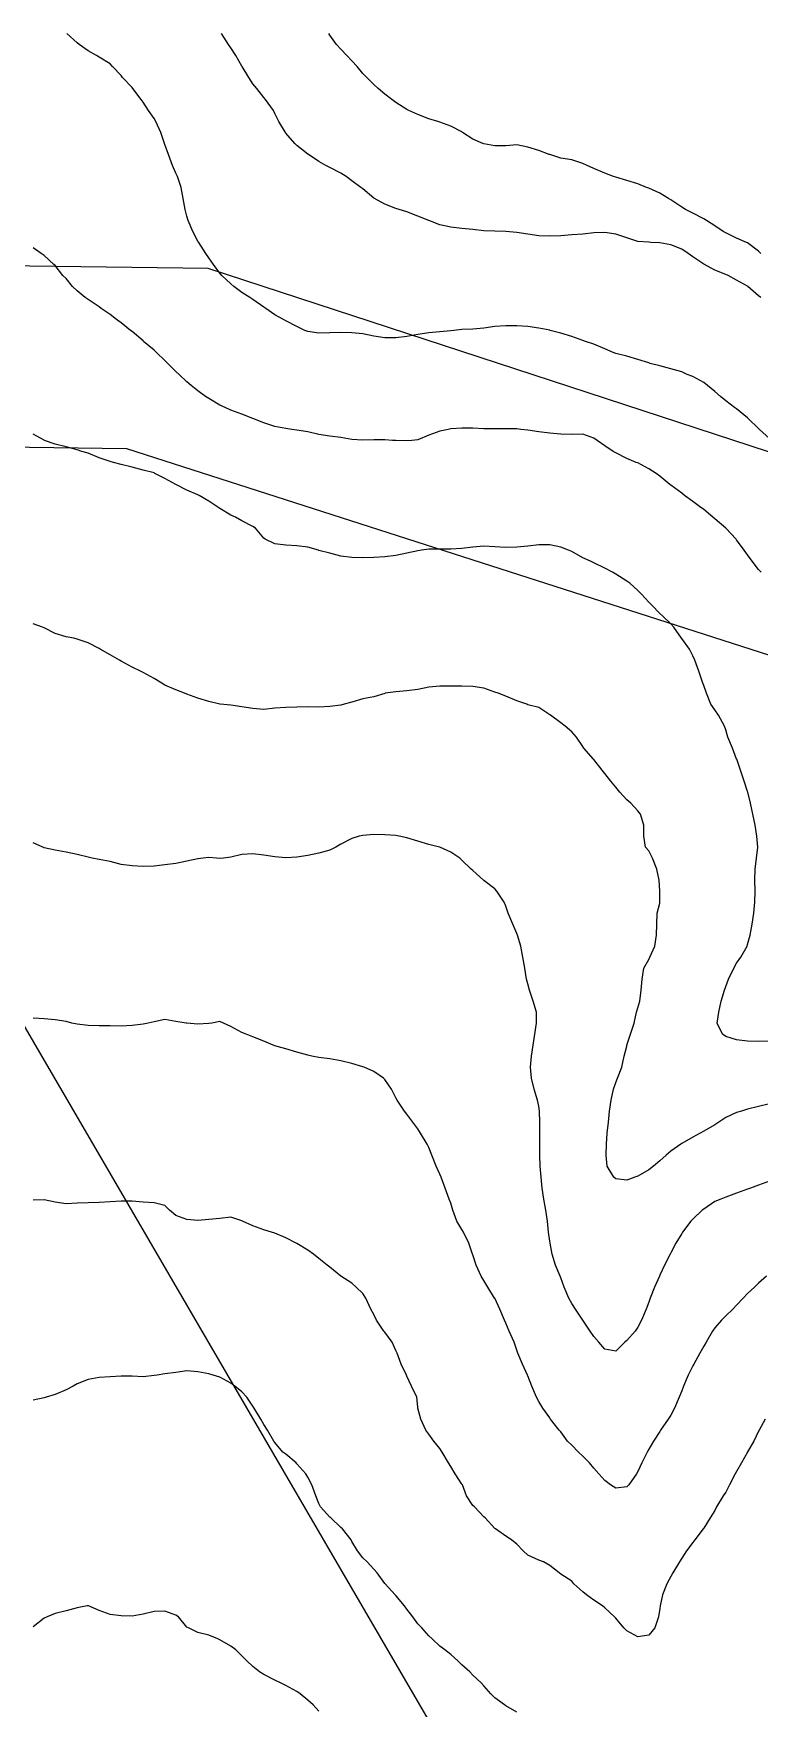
# Model space of a CAD drawing. Extents: x -280806 to 176394, y -263086 to 194114.
# Drawn here: x -172484 to -106270, y 41387 to 194114 of the extents above; entities that cross this region are included whole.
import ezdxf

# ---------------------------------------------------------------- set-up
doc = ezdxf.new("R2010")
doc.units = 0

msp = doc.modelspace()

# ---------------------------------------------------------------- linework, layer by layer
at = {"layer": 'CONTOURS'}
for points in [[(-105345.6161, 157198.2226, 469392), (-106276.0181, 158019.4757, 469392), (-106348.2557, 158085.221, 469392), (-107297.3114, 159022.0848, 469392), (-107350.8953, 159074.1446, 469392), (-108353.5349, 159878.4814, 469392), (-108552.4474, 160024.7244, 469392), (-109356.144, 160624.7537, 469392), (-109824.774, 161027.364, 469392), (-110358.7836, 161476.2125, 469392), (-111012.3053, 162030.0036, 469392), (-111361.4232, 162277.1964, 469392), (-112364.0628, 162831.6581, 469392), (-112862.045, 163032.6127, 469392), (-113366.6719, 163252.9831, 469392), (-114369.3115, 163546.8103, 469392), (-115371.9511, 163810.4014, 469392), (-116230.0241, 164035.2523, 469392), (-116374.5602, 164072.1636, 469392), (-117377.1998, 164381.6575, 469392), (-118379.8394, 164679.1118, 469392), (-119382.479, 164943.9526, 469392), (-119624.033, 165037.8919, 469392), (-120385.0882, 165347.4773, 469392), (-121387.7278, 165800.2882, 469392), (-122149.5754, 166040.501, 469392), (-122390.3674, 166131.9106, 469392), (-123393.007, 166484.107, 469392), (-124395.6161, 166795.8869, 469392), (-125360.7958, 167043.1406, 469392), (-125398.2557, 167052.2542, 469392), (-126400.8953, 167249.917, 469392), (-127403.5349, 167411.7658, 469392), (-128406.144, 167467.2394, 469392), (-129408.7836, 167468.0318, 469392), (-130411.4232, 167384.8824, 469392), (-131414.0628, 167242.2665, 469392), (-132416.6719, 167166.1884, 469392), (-133419.3115, 167114.6772, 469392), (-134133.8542, 167043.1406, 469392), (-134421.9511, 167013.9103, 469392), (-135424.5602, 166919.6357, 469392), (-136427.1998, 166822.4654, 469392), (-137429.8394, 166659.5803, 469392), (-138432.479, 166481.821, 469392), (-139435.0882, 166373.8913, 469392), (-140437.7278, 166377.5489, 469392), (-141440.3674, 166510.1064, 469392), (-142443.007, 166724.3198, 469392), (-143445.6161, 166825.1477, 469392), (-144448.2557, 166862.9734, 469392), (-145450.8953, 166828.3786, 469392), (-146453.5349, 166792.3512, 469392), (-147456.144, 166928.292, 469392), (-147738.4802, 167043.1406, 469392), (-148458.7836, 167410.3332, 469392), (-149461.4232, 167919.1054, 469392), (-149694.5647, 168045.7802, 469392), (-150464.0628, 168467.593, 469392), (-151305.4022, 169048.4198, 469392), (-151466.6719, 169164.1524, 469392), (-152469.3115, 169862.3578, 469392), (-152744.5459, 170051.029, 469392), (-153471.9511, 170513.2582, 469392), (-154204.5074, 171053.6686, 469392), (-154474.5602, 171278.7024, 469392), (-155299.9586, 172056.3082, 469392), (-155477.1998, 172276.2823, 469392), (-156053.9119, 173058.9478, 469392), (-156479.8394, 173651.479, 469392), (-156776.7756, 174061.5569, 469392), (-157418.593, 175064.1965, 469392), (-157482.479, 175180.9654, 469392), (-157951.6272, 176066.8361, 469392), (-158378.2558, 177069.4757, 469392), (-158485.0882, 177454.4076, 469392), (-158636.7871, 178072.0848, 469392), (-158818.6613, 179074.7244, 469392), (-159021.2923, 180077.364, 469392), (-159355.0483, 181080.0036, 469392), (-159487.7278, 181371.941, 469392), (-159801.8851, 182082.6127, 469392), (-160178.3131, 183085.2523, 469392), (-160490.3674, 183993.8306, 469392), (-160522.4018, 184087.8919, 469392), (-160872.678, 185090.501, 469392), (-161329.939, 186093.1406, 469392), (-161493.007, 186360.1759, 469392), (-162003.0288, 187095.7802, 469392), (-162495.6161, 187857.323, 469392), (-162668.0414, 188098.4198, 469392), (-163421.1413, 189101.029, 469392), (-163498.2557, 189201.7958, 469392), (-164373.1231, 190103.6686, 469392), (-164500.8953, 190271.5524, 469392), (-165264.3888, 191106.3082, 469392), (-165503.5349, 191352.7999, 469392), (-166506.144, 191964.7469, 469392), (-166734.2563, 192108.9478, 469392), (-167508.7836, 192525.3046, 469392), (-168329.9453, 193111.5569, 469392), (-168511.4232, 193251.7344, 469392), (-169437.6494, 194114.1965, 469392)], [(-106159.3711, 170051.029, 466344), (-106348.2557, 170184.6228, 466344), (-107327.8524, 171053.6686, 466344), (-107350.8953, 171073.8768, 466344), (-108353.5349, 171627.6679, 466344), (-109125.4409, 172056.3082, 466344), (-109356.144, 172143.42, 466344), (-110358.7836, 172533.2897, 466344), (-111282.6019, 173058.9478, 466344), (-111361.4232, 173093.634, 466344), (-112364.0628, 173764.8341, 466344), (-112781.9131, 174061.5569, 466344), (-113366.6719, 174461.6678, 466344), (-114369.3115, 174839.5894, 466344), (-115371.9511, 175019.0556, 466344), (-116181.0732, 175064.1965, 466344), (-116374.5602, 175074.8645, 466344), (-117377.1998, 175161.5191, 466344), (-118379.8394, 175480.5838, 466344), (-119382.479, 175821.4416, 466344), (-120385.0882, 175958.2054, 466344), (-121387.7278, 175929.1579, 466344), (-122390.3674, 175831.8353, 466344), (-123393.007, 175749.9965, 466344), (-124395.6161, 175670.4437, 466344), (-125398.2557, 175636.4585, 466344), (-126400.8953, 175679.7706, 466344), (-127403.5349, 175822.6608, 466344), (-128406.144, 175967.6237, 466344), (-129393.8484, 176066.8361, 466344), (-129408.7836, 176068.3906, 466344), (-130411.4232, 176100.6689, 466344), (-131414.0628, 176132.0328, 466344), (-132416.6719, 176234.8114, 466344), (-133419.3115, 176339.6016, 466344), (-134421.9511, 176467.069, 466344), (-135424.5602, 176681.2519, 466344), (-136427.1998, 177061.4594, 466344), (-136442.8361, 177069.4757, 466344), (-137429.8394, 177469.6171, 466344), (-138432.479, 177845.5574, 466344), (-139145.9244, 178072.0848, 466344), (-139435.0882, 178162.4275, 466344), (-140437.7278, 178540.7758, 466344), (-141395.8361, 179074.7244, 466344), (-141440.3674, 179110.8127, 466344), (-142443.007, 179936.6683, 466344), (-142632.3182, 180077.364, 466344), (-143445.6161, 180694.8583, 466344), (-143969.1101, 181080.0036, 466344), (-144448.2557, 181364.382, 466344), (-145450.8953, 181883.1211, 466344), (-145822.6903, 182082.6127, 466344), (-146453.5349, 182455.3222, 466344), (-147399.6036, 183085.2523, 466344), (-147456.144, 183125.9431, 466344), (-148458.7836, 183890.1072, 466344), (-148655.0443, 184087.8919, 466344), (-149461.4232, 185036.8562, 466344), (-149500.2852, 185090.501, 466344), (-150122.7782, 186093.1406, 466344), (-150464.0628, 186832.5245, 466344), (-150598.5406, 187095.7802, 466344), (-151317.3199, 188098.4198, 466344), (-151466.6719, 188263.4995, 466344), (-152121.2909, 189101.029, 466344), (-152469.3115, 189532.199, 466344), (-152841.6552, 190103.6686, 466344), (-153444.8544, 191106.3082, 466344), (-153471.9511, 191146.3284, 466344), (-154037.6294, 192108.9478, 466344), (-154474.5602, 192795.9974, 466344), (-154694.321, 193111.5569, 466344), (-155326.842, 194114.1965, 466344)], [(-106134.2251, 174061.5569, 463296), (-106348.2557, 174271.9908, 463296), (-107350.8953, 175020.031, 463296), (-107450.443, 175064.1965, 463296), (-108353.5349, 175461.2899, 463296), (-109356.144, 175931.4744, 463296), (-109580.9645, 176066.8361, 463296), (-110358.7836, 176585.2094, 463296), (-111091.5533, 177069.4757, 463296), (-111361.4232, 177227.6974, 463296), (-112364.0628, 177738.3288, 463296), (-113008.9891, 178072.0848, 463296), (-113366.6719, 178289.2243, 463296), (-114369.3115, 178946.5255, 463296), (-114575.9354, 179074.7244, 463296), (-115371.9511, 179555.8817, 463296), (-116374.5602, 180004.6997, 463296), (-116562.1037, 180077.364, 463296), (-117377.1998, 180415.0519, 463296), (-118379.8394, 180713.634, 463296), (-119382.479, 181010.2349, 463296), (-119587.518, 181080.0036, 463296), (-120385.0882, 181385.779, 463296), (-121387.7278, 181798.9354, 463296), (-121998.7603, 182082.6127, 463296), (-122390.3674, 182262.8714, 463296), (-123393.007, 182592.5126, 463296), (-124395.6161, 182756.2512, 463296), (-125398.2557, 183068.7931, 463296), (-125447.8466, 183085.2523, 463296), (-126400.8953, 183446.0746, 463296), (-127403.5349, 183755.6294, 463296), (-128406.144, 183956.2793, 463296), (-129408.7836, 183882.5786, 463296), (-130411.4232, 183874.5014, 463296), (-131414.0628, 184049.2128, 463296), (-131508.185, 184087.8919, 463296), (-132416.6719, 184466.1182, 463296), (-133355.5474, 185090.501, 463296), (-133419.3115, 185133.996, 463296), (-134421.9511, 185675.6256, 463296), (-135424.5602, 186031.1443, 463296), (-135617.712, 186093.1406, 463296), (-136427.1998, 186343.5948, 463296), (-137429.8394, 186742.517, 463296), (-138244.5698, 187095.7802, 463296), (-138432.479, 187171.4316, 463296), (-139435.0882, 187809.1037, 463296), (-139804.5972, 188098.4198, 463296), (-140437.7278, 188592.6835, 463296), (-141035.1662, 189101.029, 463296), (-141440.3674, 189462.2474, 463296), (-142084.745, 190103.6686, 463296), (-142443.007, 190477.9934, 463296), (-142966.1047, 191106.3082, 463296), (-143445.6161, 191625.1692, 463296), (-143897.6345, 192108.9478, 463296), (-144448.2557, 192693.5237, 463296), (-144847.6351, 193111.5569, 463296), (-145450.8953, 193966.399, 463296), (-145554.893, 194114.1965, 463296)], [(-106131.5124, 144985.2523, 472440), (-106348.2557, 145244.058, 472440), (-106924.9678, 145987.8919, 472440), (-107350.8953, 146576.6131, 472440), (-107671.0877, 146990.501, 472440), (-108353.5349, 147935.8687, 472440), (-108407.7283, 147993.1406, 472440), (-109335.0214, 148995.7802, 472440), (-109356.144, 149016.659, 472440), (-110358.7836, 149871.1963, 472440), (-110511.7932, 149998.4198, 472440), (-111361.4232, 150701.6544, 472440), (-111733.1268, 151001.029, 472440), (-112364.0628, 151452.1634, 472440), (-113097.5945, 152003.6686, 472440), (-113366.6719, 152194.0162, 472440), (-114369.3115, 152944.068, 472440), (-114447.9499, 153006.3082, 472440), (-115371.9511, 153751.9099, 472440), (-115710.0353, 154008.9478, 472440), (-116374.5602, 154434.9972, 472440), (-117377.1998, 154954.1021, 472440), (-117513.9026, 155011.5569, 472440), (-118379.8394, 155361.3454, 472440), (-119382.479, 155875.2686, 472440), (-119620.8326, 156014.1965, 472440), (-120385.0882, 156523.4868, 472440), (-121087.6217, 157016.8361, 472440), (-121387.7278, 157205.995, 472440), (-122390.3674, 157587.4826, 472440), (-123393.007, 157542.3418, 472440), (-124395.6161, 157583.2154, 472440), (-125398.2557, 157680.3247, 472440), (-126400.8953, 157803.4334, 472440), (-127403.5349, 157942.3918, 472440), (-128035.873, 158019.4757, 472440), (-128406.144, 158058.4596, 472440), (-129408.7836, 158069.6153, 472440), (-130411.4232, 158054.863, 472440), (-131414.0628, 158077.3572, 472440), (-132416.6719, 158123.2906, 472440), (-133419.3115, 158121.7666, 472440), (-134421.9511, 158066.2015, 472440), (-134656.0985, 158019.4757, 472440), (-135424.5602, 157866.1613, 472440), (-136427.1998, 157498.1762, 472440), (-137429.8394, 157078.1618, 472440), (-137987.6539, 157016.8361, 472440), (-138432.479, 156961.2101, 472440), (-139435.0882, 156998.609, 472440), (-139743.4543, 157016.8361, 472440), (-140437.7278, 157051.7357, 472440), (-141440.3674, 157051.7357, 472440), (-142443.007, 157043.1098, 472440), (-143445.6161, 157107.5141, 472440), (-144448.2557, 157264.4251, 472440), (-145450.8953, 157408.2602, 472440), (-146453.5349, 157538.5622, 472440), (-147456.144, 157786.7914, 472440), (-148458.7836, 157951.6577, 472440), (-148933.5401, 158019.4757, 472440), (-149461.4232, 158091.5304, 472440), (-150464.0628, 158292.2107, 472440), (-151466.6719, 158613.6528, 472440), (-152469.3115, 159013.2456, 472440), (-152491.8972, 159022.0848, 472440), (-153471.9511, 159395.6172, 472440), (-154474.5602, 159779.6957, 472440), (-155013.599, 160024.7244, 472440), (-155477.1998, 160240.279, 472440), (-156479.8394, 160822.5994, 472440), (-156800.5805, 161027.364, 472440), (-157482.479, 161531.2289, 472440), (-158115.9449, 162030.0036, 472440), (-158485.0882, 162359.8886, 472440), (-159197.863, 163032.6127, 472440), (-159487.7278, 163294.0397, 472440), (-160238.5721, 164035.2523, 472440), (-160490.3674, 164286.1332, 472440), (-161262.1514, 165037.8919, 472440), (-161493.007, 165255.0314, 472440), (-162441.4226, 166040.501, 472440), (-162495.6161, 166085.3676, 472440), (-163498.2557, 166927.6214, 472440), (-163643.0966, 167043.1406, 472440), (-164500.8953, 167729.154, 472440), (-164927.341, 168045.7802, 472440), (-165503.5349, 168478.5658, 472440), (-166311.8645, 169048.4198, 472440), (-166506.144, 169192.0111, 472440), (-167508.7836, 169861.4129, 472440), (-167772.5575, 170051.029, 472440), (-168511.4232, 170657.3676, 472440), (-168915.0089, 171053.6686, 472440), (-169514.0628, 171761.0179, 472440), (-169811.3342, 172056.3082, 472440), (-170516.6719, 172958.3333, 472440), (-170627.741, 173058.9478, 472440), (-171519.3115, 173861.9129, 472440), (-171797.5634, 174061.5569, 472440), (-172521.9511, 174572.1274, 472440)], [(-105345.6161, 102224.525, 475488), (-106348.2557, 102190.5703, 475488), (-107350.8953, 102231.9317, 475488), (-108353.5349, 102350.8037, 475488), (-109356.144, 102656.8229, 475488), (-109639.1508, 102874.7244, 475488), (-110121.4358, 103877.364, 475488), (-109975.2538, 104880.0036, 475488), (-109759.6687, 105882.6127, 475488), (-109456.4537, 106885.2523, 475488), (-109356.144, 107204.8046, 475488), (-109083.8966, 107887.8919, 475488), (-108626.6357, 108890.501, 475488), (-108353.5349, 109356.2354, 475488), (-107980.8254, 109893.1406, 475488), (-107392.1347, 110895.7802, 475488), (-107350.8953, 111036.8722, 475488), (-107113.3037, 111898.4198, 475488), (-106930.7894, 112901.029, 475488), (-106784.3026, 113903.6686, 475488), (-106690.4546, 114906.3082, 475488), (-106664.5162, 115908.9478, 475488), (-106688.2601, 116911.5569, 475488), (-106653.8482, 117914.1965, 475488), (-106542.1085, 118916.8361, 475488), (-106421.0419, 119919.4757, 475488), (-106511.3542, 120922.0848, 475488), (-106680.4572, 121924.7244, 475488), (-106884.4903, 122927.364, 475488), (-107086.6642, 123930.0036, 475488), (-107326.115, 124932.6127, 475488), (-107350.8953, 125013.8419, 475488), (-107660.4502, 125935.2523, 475488), (-108009.1109, 126937.8919, 475488), (-108349.0238, 127940.501, 475488), (-108353.5349, 127953.455, 475488), (-108734.413, 128943.1406, 475488), (-109144.8262, 129945.7802, 475488), (-109356.144, 130630.4525, 475488), (-109468.2799, 130948.4198, 475488), (-110020.7299, 131951.029, 475488), (-110358.7836, 132453.3394, 475488), (-110698.4832, 132953.6686, 475488), (-111118.5586, 133956.3082, 475488), (-111361.4232, 134658.3845, 475488), (-111463.8665, 134958.9478, 475488), (-111808.0162, 135961.5569, 475488), (-112173.8676, 136964.1965, 475488), (-112364.0628, 137366.2277, 475488), (-112640.3335, 137966.8361, 475488), (-113366.6719, 138947.652, 475488), (-113384.3808, 138969.4757, 475488), (-114072.7716, 139972.0848, 475488), (-114369.3115, 140292.8563, 475488), (-115092.9677, 140974.7244, 475488), (-115371.9511, 141226.8245, 475488), (-116104.1417, 141977.364, 475488), (-116374.5602, 142258.6944, 475488), (-117026.7713, 142980.0036, 475488), (-117377.1998, 143328.1462, 475488), (-118111.7374, 143982.6127, 475488), (-118379.8394, 144187.8346, 475488), (-119382.479, 144808.6817, 475488), (-119691.211, 144985.2523, 475488), (-120385.0882, 145367.3801, 475488), (-121387.7278, 145840.5516, 475488), (-121687.4986, 145987.8919, 475488), (-122390.3674, 146303.1466, 475488), (-123393.007, 146869.5564, 475488), (-123690.888, 146990.501, 475488), (-124395.6161, 147273.203, 475488), (-125398.2557, 147500.0352, 475488), (-126400.8953, 147482.5702, 475488), (-127403.5349, 147364.3078, 475488), (-128406.144, 147272.4715, 475488), (-129408.7836, 147262.4436, 475488), (-130411.4232, 147312.4613, 475488), (-131414.0628, 147358.608, 475488), (-132416.6719, 147283.6272, 475488), (-133419.3115, 147163.2312, 475488), (-134421.9511, 147091.7251, 475488), (-135424.5602, 147080.6609, 475488), (-136427.1998, 147080.5085, 475488), (-137108.7631, 146990.501, 475488), (-137429.8394, 146938.9898, 475488), (-138432.479, 146722.9171, 475488), (-139435.0882, 146529.8873, 475488), (-140437.7278, 146395.8667, 475488), (-141440.3674, 146342.3134, 475488), (-142443.007, 146299.367, 475488), (-143445.6161, 146330.5176, 475488), (-144448.2557, 146466.5803, 475488), (-145450.8953, 146715.8762, 475488), (-146453.5349, 146975.3525, 475488), (-146502.6077, 146990.501, 475488), (-147456.144, 147283.0176, 475488), (-148458.7836, 147395.6107, 475488), (-149461.4232, 147452.8826, 475488), (-150464.0628, 147585.0134, 475488), (-151345.8187, 147993.1406, 475488), (-151466.6719, 148093.115, 475488), (-152248.6363, 148995.7802, 475488), (-152469.3115, 149156.7451, 475488), (-153471.9511, 149674.7222, 475488), (-154066.433, 149998.4198, 475488), (-154474.5602, 150200.5937, 475488), (-155477.1998, 150816.9602, 475488), (-155756.7014, 151001.029, 475488), (-156479.8394, 151467.6778, 475488), (-157381.7122, 152003.6686, 475488), (-157482.479, 152051.7355, 475488), (-158485.0882, 152479.1261, 475488), (-159487.7278, 152993.1408, 475488), (-159511.8374, 153006.3082, 475488), (-160490.3674, 153527.76, 475488), (-161417.508, 154008.9478, 475488), (-161493.007, 154044.0912, 475488), (-162495.6161, 154297.6543, 475488), (-163498.2557, 154561.3368, 475488), (-164500.8953, 154828.7683, 475488), (-165174.3814, 155011.5569, 475488), (-165503.5349, 155100.9242, 475488), (-166506.144, 155429.011, 475488), (-167508.7836, 155835.4618, 475488), (-168071.2006, 156014.1965, 475488), (-168511.4232, 156155.1665, 475488), (-169514.0628, 156423.6953, 475488), (-170516.6719, 156667.3524, 475488), (-171476.67, 157016.8361, 475488), (-171519.3115, 157031.9846, 475488), (-172521.9511, 157591.2622, 475488)], [(-105345.6161, 96525.0394, 478536), (-106348.2557, 96290.7396, 478536), (-107350.8953, 96029.0993, 478536), (-107917.0918, 95856.3082, 478536), (-108353.5349, 95720.3064, 478536), (-109356.144, 95286.1798, 478536), (-109983.4224, 94853.6686, 478536), (-110358.7836, 94593.9485, 478536), (-111361.4232, 94014.0665, 478536), (-111674.087, 93851.029, 478536), (-112364.0628, 93476.6126, 478536), (-113366.6719, 92889.8422, 478536), (-113438.4523, 92848.4198, 478536), (-114369.3115, 92201.5733, 478536), (-114789.7526, 91845.7802, 478536), (-115371.9511, 91313.3251, 478536), (-115947.9012, 90843.1406, 478536), (-116374.5602, 90508.135, 478536), (-117377.1998, 89923.1933, 478536), (-117631.8298, 89840.501, 478536), (-118379.8394, 89570.5702, 478536), (-119382.479, 89679.2314, 478536), (-119546.4919, 89840.501, 478536), (-120157.0978, 90843.1406, 478536), (-120250.8847, 91845.7802, 478536), (-120230.0974, 92848.4198, 478536), (-120161.6393, 93851.029, 478536), (-120029.3256, 94853.6686, 478536), (-119937.5503, 95856.3082, 478536), (-119812.7652, 96858.9478, 478536), (-119585.9026, 97861.5569, 478536), (-119382.479, 98459.605, 478536), (-119216.6069, 98864.1965, 478536), (-118830.7301, 99866.8361, 478536), (-118628.16, 100869.4757, 478536), (-118379.8394, 101782.3822, 478536), (-118355.425, 101872.0848, 478536), (-118032.7637, 102874.7244, 478536), (-117707.2068, 103877.364, 478536), (-117493.0238, 104880.0036, 478536), (-117377.1998, 105268.014, 478536), (-117190.8756, 105882.6127, 478536), (-117055.4834, 106885.2523, 478536), (-116985.9586, 107887.8919, 478536), (-116815.6363, 108890.501, 478536), (-116374.5602, 109693.5271, 478536), (-116272.5132, 109893.1406, 478536), (-115814.0026, 110895.7802, 478536), (-115659.4385, 111898.4198, 478536), (-115646.393, 112901.029, 478536), (-115592.1082, 113903.6686, 478536), (-115371.9511, 114822.4272, 478536), (-115356.1015, 114906.3082, 478536), (-115371.9206, 115908.9478, 478536), (-115371.9511, 115909.6183, 478536), (-115432.7282, 116911.5569, 478536), (-115627.8307, 117914.1965, 478536), (-116027.6064, 118916.8361, 478536), (-116374.5602, 119590.2002, 478536), (-116655.281, 119919.4757, 478536), (-116811.9787, 120922.0848, 478536), (-116832.6442, 121924.7244, 478536), (-117111.4752, 122927.364, 478536), (-117377.1998, 123248.4403, 478536), (-117991.1585, 123930.0036, 478536), (-118379.8394, 124254.2498, 478536), (-119018.9746, 124932.6127, 478536), (-119382.479, 125400.3283, 478536), (-119816.4228, 125935.2523, 478536), (-120385.0882, 126654.6108, 478536), (-120631.5799, 126937.8919, 478536), (-121387.7278, 127902.7058, 478536), (-121419.366, 127940.501, 478536), (-122305.1758, 128943.1406, 478536), (-122390.3674, 129091.1515, 478536), (-122957.4782, 129945.7802, 478536), (-123393.007, 130440.9583, 478536), (-123979.2898, 130948.4198, 478536), (-124395.6161, 131268.978, 478536), (-125336.808, 131951.029, 478536), (-125398.2557, 131994.5849, 478536), (-126400.8953, 132648.2285, 478536), (-127403.5349, 132911.9414, 478536), (-127504.3627, 132953.6686, 478536), (-128406.144, 133275.263, 478536), (-129408.7836, 133684.457, 478536), (-130100.7101, 133956.3082, 478536), (-130411.4232, 134070.2424, 478536), (-131414.0628, 134408.9666, 478536), (-132416.6719, 134583.0074, 478536), (-133419.3115, 134609.3117, 478536), (-134421.9511, 134605.075, 478536), (-135424.5602, 134589.6826, 478536), (-136427.1998, 134506.3198, 478536), (-137429.8394, 134295.581, 478536), (-138432.479, 134187.2856, 478536), (-139435.0882, 134101.393, 478536), (-140401.8528, 133956.3082, 478536), (-140437.7278, 133949.9683, 478536), (-141440.3674, 133640.1696, 478536), (-142443.007, 133452.809, 478536), (-143445.6161, 133156.2386, 478536), (-144161.195, 132953.6686, 478536), (-144448.2557, 132880.5166, 478536), (-145450.8953, 132737.7787, 478536), (-146453.5349, 132681.9698, 478536), (-147456.144, 132707.8474, 478536), (-148458.7836, 132682.6709, 478536), (-149461.4232, 132644.6928, 478536), (-150464.0628, 132601.8684, 478536), (-151466.6719, 132476.3822, 478536), (-152469.3115, 132557.0628, 478536), (-153471.9511, 132711.7793, 478536), (-154474.5602, 132857.1384, 478536), (-155455.8638, 132953.6686, 478536), (-155477.1998, 132956.0765, 478536), (-156479.8394, 133195.5578, 478536), (-157482.479, 133515.7807, 478536), (-158485.0882, 133875.4447, 478536), (-158705.0623, 133956.3082, 478536), (-159487.7278, 134261.8702, 478536), (-160490.3674, 134696.7893, 478536), (-160932.053, 134958.9478, 478536), (-161493.007, 135295.4774, 478536), (-162495.6161, 135858.0773, 478536), (-162724.5209, 135961.5569, 478536), (-163498.2557, 136346.8241, 478536), (-164500.8953, 136890.0082, 478536), (-164635.5864, 136964.1965, 478536), (-165503.5349, 137458.2773, 478536), (-166397.2085, 137966.8361, 478536), (-166506.144, 138042.3655, 478536), (-167508.7836, 138565.2499, 478536), (-168511.4232, 138898.0001, 478536), (-168819.0883, 138969.4757, 478536), (-169514.0628, 139116.1759, 478536), (-170516.6719, 139405.4921, 478536), (-171519.3115, 139921.7318, 478536), (-171647.8152, 139972.0848, 478536), (-172521.9511, 140288.071, 478536)], [(-105345.6161, 89455.2948, 481584), (-106348.2557, 89105.6892, 481584), (-107091.2971, 88837.8919, 481584), (-107350.8953, 88741.2703, 481584), (-108353.5349, 88374.2911, 481584), (-109356.144, 88006.5194, 481584), (-109795.7266, 87835.2523, 481584), (-110358.7836, 87606.7133, 481584), (-111361.4232, 86929.6001, 481584), (-111493.6759, 86832.6127, 481584), (-112364.0628, 85996.5463, 481584), (-112530.2398, 85830.0036, 481584), (-113298.031, 84827.364, 481584), (-113366.6719, 84712.6373, 481584), (-113916.1349, 83824.7244, 481584), (-114369.3115, 82943.1514, 481584), (-114432.1613, 82822.0848, 481584), (-114945.5054, 81819.4757, 481584), (-115371.9511, 80893.4018, 481584), (-115405.6315, 80816.8361, 481584), (-115846.4638, 79814.1965, 481584), (-116232.7063, 78811.5569, 481584), (-116374.5602, 78425.2229, 481584), (-116610.9326, 77808.9478, 481584), (-117034.0255, 76806.3082, 481584), (-117377.1998, 76169.4895, 481584), (-117625.4594, 75803.6686, 481584), (-118379.8394, 74937.4879, 481584), (-118553.6059, 74801.029, 481584), (-119382.479, 73973.7103, 481584), (-120385.0882, 74147.5073, 481584), (-120938.0258, 74801.029, 481584), (-121387.7278, 75296.969, 481584), (-121702.3728, 75803.6686, 481584), (-122390.3674, 76805.6986, 481584), (-122390.7331, 76806.3082, 481584), (-123061.0493, 77808.9478, 481584), (-123393.007, 78329.1804, 481584), (-123659.3412, 78811.5569, 481584), (-124088.0119, 79814.1965, 481584), (-124395.6161, 80657.4257, 481584), (-124457.3686, 80816.8361, 481584), (-124867.0807, 81819.4757, 481584), (-125177.1538, 82822.0848, 481584), (-125375.5176, 83824.7244, 481584), (-125398.2557, 83996.2963, 481584), (-125505.0576, 84827.364, 481584), (-125605.3978, 85830.0036, 481584), (-125757.4625, 86832.6127, 481584), (-125940.1596, 87835.2523, 481584), (-126105.0869, 88837.8919, 481584), (-126190.309, 89840.501, 481584), (-126262.9428, 90843.1406, 481584), (-126291.9598, 91845.7802, 481584), (-126305.0357, 92848.4198, 481584), (-126310.2173, 93851.029, 481584), (-126290.7406, 94853.6686, 481584), (-126323.3542, 95856.3082, 481584), (-126400.8953, 96313.051, 481584), (-126518.5176, 96858.9478, 481584), (-126806.767, 97861.5569, 481584), (-127050.5765, 98864.1965, 481584), (-127151.3434, 99866.8361, 481584), (-127075.2348, 100869.4757, 481584), (-126916.4645, 101872.0848, 481584), (-126752.8783, 102874.7244, 481584), (-126623.6736, 103877.364, 481584), (-126623.9174, 104880.0036, 481584), (-126916.4035, 105882.6127, 481584), (-127238.2418, 106885.2523, 481584), (-127403.5349, 107461.6901, 481584), (-127520.9134, 107887.8919, 481584), (-127678.0378, 108890.501, 481584), (-127860.7044, 109893.1406, 481584), (-128041.207, 110895.7802, 481584), (-128350.6704, 111898.4198, 481584), (-128406.144, 112039.3594, 481584), (-128771.8735, 112901.029, 481584), (-129178.0805, 113903.6686, 481584), (-129408.7836, 114554.9347, 481584), (-129555.5753, 114906.3082, 481584), (-130215.6502, 115908.9478, 481584), (-130411.4232, 116132.0918, 481584), (-131414.0628, 116896.7131, 481584), (-131430.0953, 116911.5569, 481584), (-132416.6719, 117788.9542, 481584), (-132552.6127, 117914.1965, 481584), (-133419.3115, 118750.5677, 481584), (-133611.1831, 118916.8361, 481584), (-134421.9511, 119472.1817, 481584), (-135424.5602, 119912.2214, 481584), (-135447.8774, 119919.4757, 481584), (-136427.1998, 120154.2326, 481584), (-137429.8394, 120456.0151, 481584), (-138432.479, 120777.6096, 481584), (-139121.5709, 120922.0848, 481584), (-139435.0882, 120980.3321, 481584), (-140437.7278, 121046.3822, 481584), (-141440.3674, 121092.6204, 481584), (-142443.007, 120997.7971, 481584), (-142769.9354, 120922.0848, 481584), (-143445.6161, 120709.121, 481584), (-144448.2557, 120191.1134, 481584), (-144925.0543, 119919.4757, 481584), (-145450.8953, 119640.858, 481584), (-146453.5349, 119367.3914, 481584), (-147456.144, 119162.8097, 481584), (-148458.7836, 119015.7437, 481584), (-149461.4232, 118958.2889, 481584), (-150464.0628, 119039.6095, 481584), (-151466.6719, 119206.7618, 481584), (-152469.3115, 119326.7311, 481584), (-153471.9511, 119254.6764, 481584), (-154474.5602, 119012.7871, 481584), (-155150.0885, 118916.8361, 481584), (-155477.1998, 118877.334, 481584), (-155803.5187, 118916.8361, 481584), (-156479.8394, 118990.7806, 481584), (-156995.5001, 118916.8361, 481584), (-157482.479, 118853.6815, 481584), (-158485.0882, 118643.8877, 481584), (-159487.7278, 118427.5406, 481584), (-160490.3674, 118314.7646, 481584), (-161493.007, 118186.3524, 481584), (-162495.6161, 118162.1818, 481584), (-163498.2557, 118215.0341, 481584), (-164500.8953, 118354.5715, 481584), (-165503.5349, 118613.6515, 481584), (-166506.144, 118789.8259, 481584), (-167120.5294, 118916.8361, 481584), (-167508.7836, 119008.8247, 481584), (-168511.4232, 119244.1913, 481584), (-169514.0628, 119467.9145, 481584), (-170516.6719, 119650.4287, 481584), (-171519.3115, 119875.9502, 481584), (-171632.0266, 119919.4757, 481584), (-172521.9511, 120329.706, 481584)], [(-105620.2714, 80816.8361, 484632), (-106348.2557, 80181.6938, 484632), (-106716.8198, 79814.1965, 484632), (-107350.8953, 79233.7049, 484632), (-107750.8538, 78811.5569, 484632), (-108353.5349, 78168.6422, 484632), (-108705.9142, 77808.9478, 484632), (-109356.144, 77194.7758, 484632), (-109748.1473, 76806.3082, 484632), (-110358.7836, 76089.1747, 484632), (-110546.9062, 75803.6686, 484632), (-111137.6695, 74801.029, 484632), (-111361.4232, 74437.8293, 484632), (-111707.5236, 73798.4198, 484632), (-112273.2629, 72795.7802, 484632), (-112364.0628, 72624.8179, 484632), (-112785.3269, 71793.1406, 484632), (-113205.7375, 70790.501, 484632), (-113366.6719, 70338.2998, 484632), (-113585.183, 69787.8919, 484632), (-114014.5548, 68785.2523, 484632), (-114369.3115, 68136.577, 484632), (-114587.9141, 67782.6127, 484632), (-115287.2777, 66780.0036, 484632), (-115371.9511, 66648.5738, 484632), (-115928.1806, 65777.364, 484632), (-116374.5602, 65023.5326, 484632), (-116517.7248, 64774.7244, 484632), (-117010.495, 63772.0848, 484632), (-117377.1998, 63003.8669, 484632), (-117503.509, 62769.4757, 484632), (-118189.9795, 61766.8361, 484632), (-118379.8394, 61584.6571, 484632), (-119382.479, 61482.4882, 484632), (-119852.9378, 61766.8361, 484632), (-120385.0882, 62183.8025, 484632), (-120926.3825, 62769.4757, 484632), (-121387.7278, 63299.2181, 484632), (-121777.3841, 63772.0848, 484632), (-122390.3674, 64405.7335, 484632), (-122778.2558, 64774.7244, 484632), (-123393.007, 65405.0813, 484632), (-123767.9414, 65777.364, 484632), (-124395.6161, 66626.3234, 484632), (-124534.3915, 66780.0036, 484632), (-125324.3417, 67782.6127, 484632), (-125398.2557, 67882.2823, 484632), (-126029.7403, 68785.2523, 484632), (-126400.8953, 69389.5488, 484632), (-126607.8545, 69787.8919, 484632), (-127033.3248, 70790.501, 484632), (-127403.5349, 71723.9206, 484632), (-127430.9974, 71793.1406, 484632), (-127895.7564, 72795.7802, 484632), (-128323.6042, 73798.4198, 484632), (-128406.144, 74045.7041, 484632), (-128644.0404, 74801.029, 484632), (-129104.8066, 75803.6686, 484632), (-129408.7836, 76533.0245, 484632), (-129525.0343, 76806.3082, 484632), (-129942.336, 77808.9478, 484632), (-130411.4232, 78787.691, 484632), (-130424.4382, 78811.5569, 484632), (-131061.4702, 79814.1965, 484632), (-131414.0628, 80424.1318, 484632), (-131661.5299, 80816.8361, 484632), (-132120.955, 81819.4757, 484632), (-132416.6719, 82750.6092, 484632), (-132444.8354, 82822.0848, 484632), (-132776.8541, 83824.7244, 484632), (-133270.8739, 84827.364, 484632), (-133419.3115, 85054.2571, 484632), (-133868.5258, 85830.0036, 484632), (-134224.3798, 86832.6127, 484632), (-134421.9511, 87466.871, 484632), (-134561.4886, 87835.2523, 484632), (-134934.9295, 88837.8919, 484632), (-135305.1091, 89840.501, 484632), (-135424.5602, 90109.5175, 484632), (-135755.9998, 90843.1406, 484632), (-136151.0206, 91845.7802, 484632), (-136427.1998, 92532.6166, 484632), (-136588.7134, 92848.4198, 484632), (-137193.1927, 93851.029, 484632), (-137429.8394, 94243.337, 484632), (-137876.7982, 94853.6686, 484632), (-138432.479, 95573.7281, 484632), (-138654.7392, 95856.3082, 484632), (-139322.1902, 96858.9478, 484632), (-139435.0882, 97069.8694, 484632), (-139837.4242, 97861.5569, 484632), (-140437.7278, 98736.1195, 484632), (-140562.6043, 98864.1965, 484632), (-141440.3674, 99468.9197, 484632), (-142335.4735, 99866.8361, 484632), (-142443.007, 99908.167, 484632), (-143445.6161, 100202.6952, 484632), (-144448.2557, 100427.1194, 484632), (-145450.8953, 100623.1058, 484632), (-146453.5349, 100751.4876, 484632), (-147106.5689, 100869.4757, 484632), (-147456.144, 100947.3521, 484632), (-148458.7836, 101233.3764, 484632), (-149461.4232, 101536.3171, 484632), (-150464.0628, 101818.5924, 484632), (-150610.6716, 101872.0848, 484632), (-151466.6719, 102229.0361, 484632), (-152469.3115, 102626.983, 484632), (-153088.5127, 102874.7244, 484632), (-153471.9511, 103036.8475, 484632), (-154474.5602, 103579.1172, 484632), (-155151.582, 103877.364, 484632), (-155477.1998, 104022.845, 484632), (-156209.9695, 103877.364, 484632), (-156479.8394, 103837.3438, 484632), (-157482.479, 103786.2288, 484632), (-158485.0882, 103864.471, 484632), (-158554.7045, 103877.364, 484632), (-159487.7278, 104034.7932, 484632), (-160490.3674, 104196.7334, 484632), (-161493.007, 103996.3579, 484632), (-162028.2358, 103877.364, 484632), (-162495.6161, 103772.8786, 484632), (-163498.2557, 103648.703, 484632), (-164500.8953, 103614.7483, 484632), (-165503.5349, 103623.4046, 484632), (-166506.144, 103632.0914, 484632), (-167508.7836, 103667.0825, 484632), (-168511.4232, 103778.8222, 484632), (-168987.7951, 103877.364, 484632), (-169514.0628, 104026.6246, 484632), (-170516.6719, 104187.7723, 484632), (-171519.3115, 104272.2019, 484632), (-172521.9511, 104318.4706, 484632)], [(-105744.2335, 67782.6127, 487680), (-106291.319, 66780.0036, 487680), (-106348.2557, 66677.987, 487680), (-106799.695, 65777.364, 487680), (-107350.8953, 64804.1681, 487680), (-107366.7449, 64774.7244, 487680), (-107925.2909, 63772.0848, 487680), (-108353.5349, 63010.0238, 487680), (-108491.3654, 62769.4757, 487680), (-109001.2349, 61766.8361, 487680), (-109356.144, 61103.7742, 487680), (-109581.7874, 60764.1965, 487680), (-110177.4581, 59761.5569, 487680), (-110358.7836, 59450.9047, 487680), (-110774.4089, 58758.9478, 487680), (-111361.4232, 57818.4264, 487680), (-111405.4363, 57756.3082, 487680), (-112180.4208, 56753.6686, 487680), (-112364.0628, 56528.6347, 487680), (-112917.1224, 55751.029, 487680), (-113366.6719, 55092.1733, 487680), (-113566.7426, 54748.4198, 487680), (-114181.4023, 53745.7802, 487680), (-114369.3115, 53423.5152, 487680), (-114723.6415, 52743.1406, 487680), (-115110.4937, 51740.501, 487680), (-115342.2026, 50737.8919, 487680), (-115371.9511, 50490.12, 487680), (-115479.0578, 49735.2523, 487680), (-115827.9014, 48732.6127, 487680), (-116374.5602, 48080.7979, 487680), (-117377.1998, 47921.8752, 487680), (-118379.8394, 48468.9912, 487680), (-118649.2522, 48732.6127, 487680), (-119382.479, 49635.3084, 487680), (-119481.0818, 49735.2523, 487680), (-120385.0882, 50567.021, 487680), (-120603.1421, 50737.8919, 487680), (-121387.7278, 51279.5825, 487680), (-122039.0854, 51740.501, 487680), (-122390.3674, 52031.646, 487680), (-123189.9797, 52743.1406, 487680), (-123393.007, 53004.72, 487680), (-124395.6161, 53629.9562, 487680), (-124528.9356, 53745.7802, 487680), (-125398.2557, 54419.0225, 487680), (-125957.6856, 54748.4198, 487680), (-126400.8953, 54903.8983, 487680), (-127403.5349, 55369.8156, 487680), (-127818.4286, 55751.029, 487680), (-128406.144, 56386.0798, 487680), (-128884.9543, 56753.6686, 487680), (-129408.7836, 57112.9363, 487680), (-130341.1973, 57756.3082, 487680), (-130411.4232, 57813.8544, 487680), (-131298.635, 58758.9478, 487680), (-131414.0628, 58876.4482, 487680), (-132277.5612, 59761.5569, 487680), (-132416.6719, 59898.8083, 487680), (-132998.6266, 60764.1965, 487680), (-133367.7089, 61766.8361, 487680), (-133419.3115, 61855.6548, 487680), (-134015.0431, 62769.4757, 487680), (-134421.9511, 63438.8165, 487680), (-134626.6243, 63772.0848, 487680), (-135208.3046, 64774.7244, 487680), (-135424.5602, 65105.6153, 487680), (-135981.0946, 65777.364, 487680), (-136427.1998, 66397.1748, 487680), (-136690.3946, 66780.0036, 487680), (-137159.5428, 67782.6127, 487680), (-137420.2382, 68785.2523, 487680), (-137429.8394, 68896.992, 487680), (-137529.1433, 69787.8919, 487680), (-138000.9737, 70790.501, 487680), (-138432.479, 71700.2681, 487680), (-138478.321, 71793.1406, 487680), (-138951.523, 72795.7802, 487680), (-139327.4938, 73798.4198, 487680), (-139435.0882, 74029.5192, 487680), (-139767.7164, 74801.029, 487680), (-140437.7278, 75686.412, 487680), (-140532.4291, 75803.6686, 487680), (-141197.5942, 76806.3082, 487680), (-141440.3674, 77307.8261, 487680), (-141713.7425, 77808.9478, 487680), (-142183.043, 78811.5569, 487680), (-142443.007, 79240.8372, 487680), (-143060.6232, 79814.1965, 487680), (-143445.6161, 80171.7878, 487680), (-144448.2557, 80797.4203, 487680), (-144468.7687, 80816.8361, 487680), (-145450.8953, 81613.7662, 487680), (-145690.9558, 81819.4757, 487680), (-146453.5349, 82428.7404, 487680), (-146959.4419, 82822.0848, 487680), (-147456.144, 83191.6243, 487680), (-148458.7836, 83781.5038, 487680), (-148539.0679, 83824.7244, 487680), (-149461.4232, 84296.1281, 487680), (-150464.0628, 84737.8747, 487680), (-150782.7922, 84827.364, 487680), (-151466.6719, 85041.1507, 487680), (-152469.3115, 85408.5262, 487680), (-153432.1442, 85830.0036, 487680), (-153471.9511, 85853.2598, 487680), (-154474.5602, 86181.499, 487680), (-155477.1998, 86074.1179, 487680), (-156479.8394, 85969.2972, 487680), (-157482.479, 85894.3469, 487680), (-158485.0882, 85963.0183, 487680), (-159487.7278, 86340.4217, 487680), (-160090.104, 86832.6127, 487680), (-160490.3674, 87251.0117, 487680), (-161493.007, 87481.471, 487680), (-162495.6161, 87560.1398, 487680), (-163498.2557, 87644.9352, 487680), (-164500.8953, 87651.1836, 487680), (-165503.5349, 87577.5439, 487680), (-166506.144, 87510.9451, 487680), (-167508.7836, 87484.4885, 487680), (-168511.4232, 87470.2543, 487680), (-169514.0628, 87392.317, 487680), (-170516.6719, 87553.8, 487680), (-171519.3115, 87755.1814, 487680), (-172521.9511, 87734.1502, 487680)], [(-128406.144, 41049.3667, 490728), (-129408.7836, 41633.1502, 490728), (-129533.5992, 41714.1965, 490728), (-130411.4232, 42368.2668, 490728), (-130777.0308, 42716.8361, 490728), (-131414.0628, 43438.9073, 490728), (-131653.6661, 43719.4757, 490728), (-132416.6719, 44441.6383, 490728), (-132692.9731, 44722.0848, 490728), (-133419.3115, 45378.0754, 490728), (-133790.436, 45724.7244, 490728), (-134421.9511, 46317.347, 490728), (-134958.9478, 46727.364, 490728), (-135424.5602, 47085.1992, 490728), (-136130.6904, 47730.0036, 490728), (-136427.1998, 48016.4242, 490728), (-137070.023, 48732.6127, 490728), (-137429.8394, 49121.8118, 490728), (-137882.1626, 49735.2523, 490728), (-138432.479, 50458.2074, 490728), (-138652.2398, 50737.8919, 490728), (-139435.0882, 51692.2817, 490728), (-139493.7317, 51740.501, 490728), (-140409.6862, 52743.1406, 490728), (-140437.7278, 52780.8139, 490728), (-141148.6433, 53745.7802, 490728), (-141440.3674, 54090.3871, 490728), (-142060.0867, 54748.4198, 490728), (-142443.007, 55135.6073, 490728), (-142927.3037, 55751.029, 490728), (-143445.6161, 56625.2258, 490728), (-143517.0002, 56753.6686, 490728), (-144295.1242, 57756.3082, 490728), (-144448.2557, 57903.8923, 490728), (-145379.1149, 58758.9478, 490728), (-145450.8953, 58837.4947, 490728), (-146312.7173, 59761.5569, 490728), (-146453.5349, 60073.8854, 490728), (-146742.15, 60764.1965, 490728), (-147096.9067, 61766.8361, 490728), (-147456.144, 62491.0714, 490728), (-147650.393, 62769.4757, 490728), (-148458.7836, 63703.3524, 490728), (-148513.6171, 63772.0848, 490728), (-149461.4232, 64564.7172, 490728), (-149738.1816, 64774.7244, 490728), (-150464.0628, 65627.7072, 490728), (-150571.7486, 65777.364, 490728), (-151155.4406, 66780.0036, 490728), (-151466.6719, 67282.0702, 490728), (-151746.6307, 67782.6127, 490728), (-152350.6224, 68785.2523, 490728), (-152469.3115, 68943.6569, 490728), (-153038.4341, 69787.8919, 490728), (-153471.9511, 70257.6497, 490728), (-154125.8386, 70790.501, 490728), (-154474.5602, 71037.2366, 490728), (-155477.1998, 71594.2891, 490728), (-156094.999, 71793.1406, 490728), (-156479.8394, 71912.7442, 490728), (-157482.479, 72073.0994, 490728), (-158485.0882, 72160.9733, 490728), (-159487.7278, 72034.6032, 490728), (-160490.3674, 71915.8836, 490728), (-161215.9438, 71793.1406, 490728), (-161493.007, 71737.8499, 490728), (-162495.6161, 71626.8113, 490728), (-163498.2557, 71674.8173, 490728), (-164500.8953, 71683.1383, 490728), (-165503.5349, 71621.4773, 490728), (-166506.144, 71558.0179, 490728), (-167508.7836, 71386.8422, 490728), (-168511.4232, 71002.6114, 490728), (-168877.549, 70790.501, 490728), (-169514.0628, 70434.1594, 490728), (-170516.6719, 70017.3758, 490728), (-171331.189, 69787.8919, 490728), (-171519.3115, 69726.2614, 490728), (-172521.9511, 69515.1264, 490728)], [(-146453.5349, 41139.4961, 493776), (-146971.3596, 41714.1965, 493776), (-147456.144, 42158.351, 493776), (-148153.5569, 42716.8361, 493776), (-148458.7836, 42942.4795, 493776), (-149461.4232, 43483.8043, 493776), (-149946.1771, 43719.4757, 493776), (-150464.0628, 43979.592, 493776), (-151466.6719, 44496.7157, 493776), (-151867.8192, 44722.0848, 493776), (-152469.3115, 45221.3777, 493776), (-153016.6104, 45724.7244, 493776), (-153471.9511, 46181.4062, 493776), (-154034.3986, 46727.364, 493776), (-154474.5602, 47084.8334, 493776), (-155477.1998, 47658.5585, 493776), (-155667.9742, 47730.0036, 493776), (-156479.8394, 48078.0852, 493776), (-157482.479, 48317.3532, 493776), (-158358.5962, 48732.6127, 493776), (-158485.0882, 48809.4528, 493776), (-159265.7114, 49735.2523, 493776), (-159487.7278, 49908.5311, 493776), (-160490.3674, 50249.1451, 493776), (-161493.007, 50230.9486, 493776), (-162495.6161, 49988.0839, 493776), (-163498.2557, 49815.4147, 493776), (-164500.8953, 49830.1366, 493776), (-165503.5349, 49944.528, 493776), (-166506.144, 50322.48, 493776), (-167465.2277, 50737.8919, 493776), (-167508.7836, 50752.4614, 493776), (-167596.5355, 50737.8919, 493776), (-168511.4232, 50575.7383, 493776), (-169514.0628, 50299.559, 493776), (-170516.6719, 50034.505, 493776), (-171239.0479, 49735.2523, 493776), (-171519.3115, 49614.2772, 493776), (-172521.9511, 48848.2538, 493776)]]:
    msp.add_polyline3d(points, dxfattribs=at)
at = {"layer": 'PARCELS'}
for points in [[(-89179.207, 132225.7757, 0), (-90574.6728, 31942.0646, 0), (-91530.3732, -36749.3398, 0), (-225286.6716, 192768.1387, 0), (-206060.5582, 156857.9743, 0), (-164003.1264, 156276.294, 0), (-89179.207, 132225.7757, 0)], [(-88922.1691, 150572.023, 0), (-156548.1451, 172676.0885, 0), (-186777.5386, 173093.6645, 0), (-195977.4998, 173220.7356, 0)]]:
    msp.add_polyline3d(points, dxfattribs=at)

doc.saveas('drawing.dxf')
